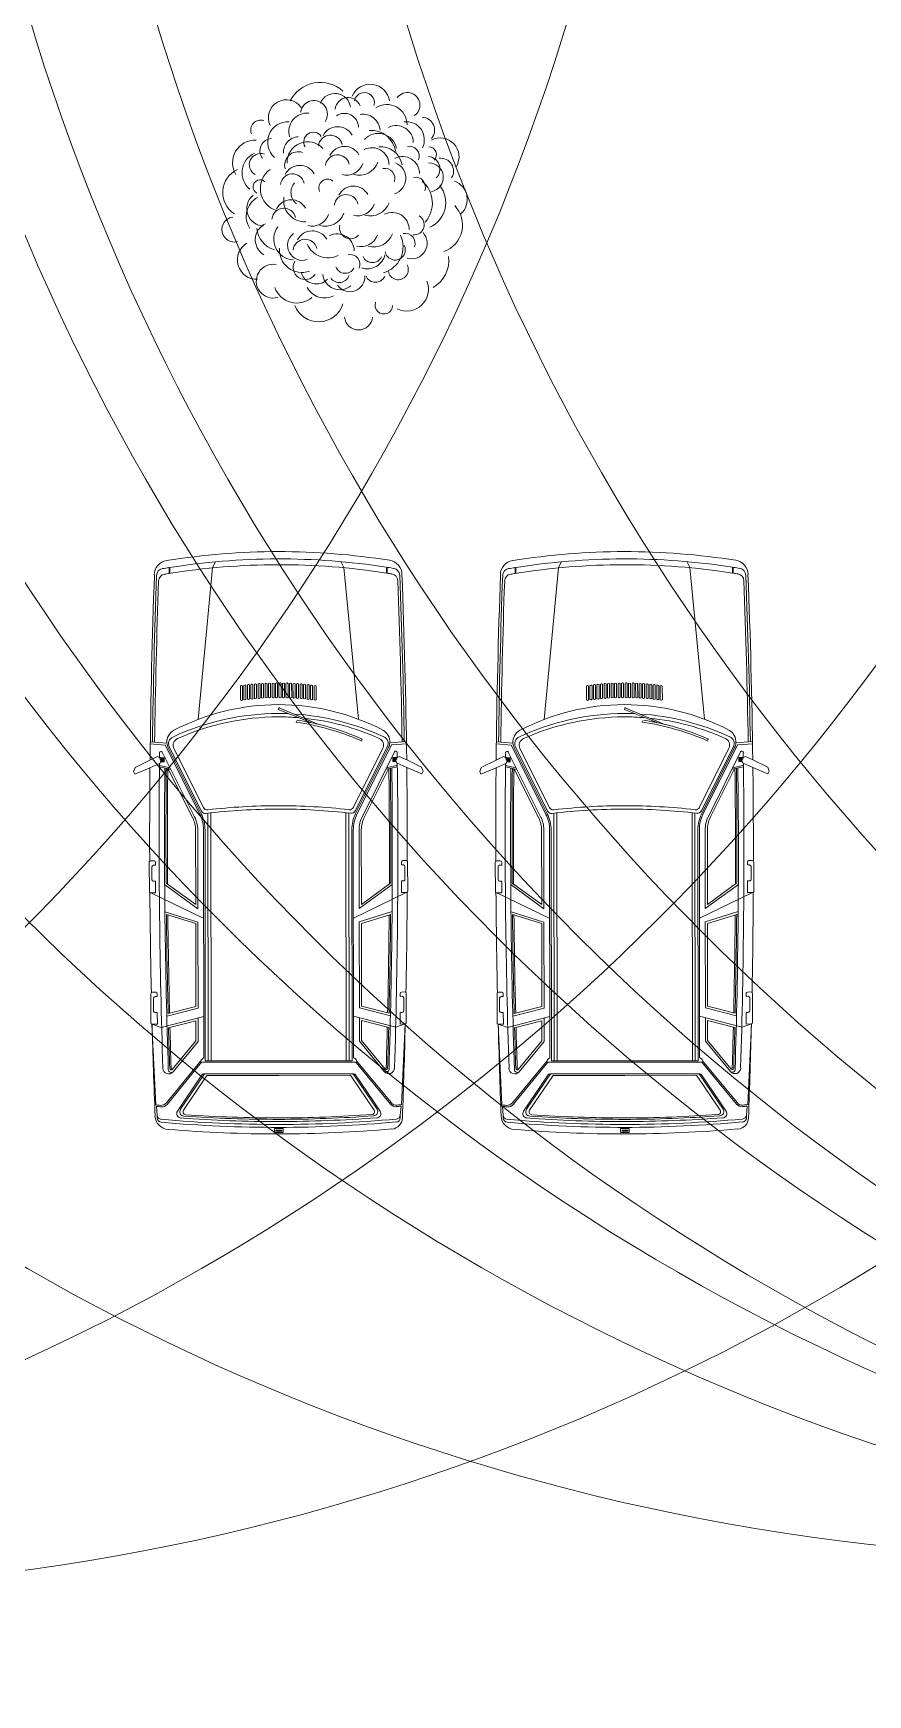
# Model space of a CAD drawing. Header units: millimetres. Extents: x 664 to 1534, y 1164 to 2765.
# Drawn here: x 741.75 to 747.48, y 1325.42 to 1336.83 of the extents above; entities that cross this region are included whole.
import ezdxf

# ---------------------------------------------------------------- set-up
doc = ezdxf.new("R2010")
doc.units = ezdxf.units.MM
doc.layers.get('0').update_dxf_attribs({"lineweight": 20})
doc.layers.add('Barra', color=9, linetype='Continuous', lineweight=9)
doc.layers.add('Jardim', color=92, linetype='Continuous', lineweight=20)

msp = doc.modelspace()

# ---------------------------------------------------------------- hatches: boundary and pattern name
at = {"layer": 'Barra'}
h = msp.add_hatch(dxfattribs=at)
h.set_pattern_fill('AR-CONC', color=256, scale=0.025, style=0)
h.set_pattern_definition([(50, (-603.278, 21.2618), (4.554617, -0.398477), [0.47625, -5.23875]), (355, (-603.278, 21.262), (-0.881071, 4.776416), [0.381, -4.191]), (100.451, (-602.8986, 21.2286), (3.673563, 4.377917), [0.40475, -4.45225]), (46.1842, (-603.278, 22.532), (6.776976, -1.051058), [0.714375, -7.858125]), (96.6356, (-602.7134, 22.444), (5.935106, 6.185639), [0.607125, -6.678375]), (351.184, (-603.278, 22.532), (5.935115, 6.185628), [0.5715, -6.2865]), (21, (-602.643, 22.2143), (3.790372, -2.556638), [0.47625, -5.23875]), (326, (-602.643, 22.2143), (1.545051, 4.604699), [0.381, -4.191]), (71.4514, (-602.3273, 22.0013), (5.335412, 2.048071), [0.40475, -4.45225]), (37.5, (-603.2781, 21.2618), (0.0772151, 2.113876), [0, -4.1402, 0, -4.2545, 0, -4.206875]), (7.5, (-603.2781, 21.2618), (1.6704916, 2.5045144), [0, -2.4257, 0, -4.04495, 0, -1.603375]), (327.5, (-604.6942, 21.2618), (3.3897649, -0.1432186), [0, -1.5875, 0, -4.953, 0, -6.57225]), (317.5, (-605.3292, 21.2618), (3.7032295, 0.6356623), [0, -2.06375, 0, -3.2893, 0, -4.66725])])
h.paths.add_polyline_path([(983.311, 1225.034, -0.414214), (978.311, 1220.034), (745.25, 1220.034), (745.25, 1215.034), (978.311, 1215.034, 0.414223), (988.311, 1225.034), (988.308, 1327.37), (983.311, 1327.37)])
at = {"layer": 'Jardim'}
h = msp.add_hatch(dxfattribs=at)
h.set_pattern_fill('GRASS', color=256, scale=0.04, angle=120, style=0)
h.set_pattern_definition([(210, (175.9079, -101.2197), (-0.26295997, -0.98137997), [0.1905, -1.24634]), (165, (175.9079, -101.2197), (-0.26296015, -0.98138064), [0.1905, -0.8255]), (255, (175.9079, -101.2197), (0.98138064, -0.26296015), [0.1905, -0.8255])])
edge = h.paths.add_edge_path()
edge.add_line((720.481, 1355.464), (727.481, 1355.464))
edge.add_line((727.481, 1355.464), (727.481, 1359.264))
edge.add_line((727.481, 1359.264), (763.261, 1359.264))
edge.add_spline(control_points=[(763.261, 1359.264), (762.538, 1359.886), (760.728, 1361.739), (760.9, 1364.509), (761.012, 1366.294)], knot_values=[0, 0, 0, 0, 2.755825, 7.755327, 7.755327, 7.755327, 7.755327], degree=3, periodic=0)
edge.add_line((761.012, 1366.294), (761.012, 1377.294))
edge.add_line((761.012, 1377.294), (731.481, 1377.294))
edge.add_line((731.481, 1377.294), (731.481, 1381.044))
edge.add_line((731.481, 1381.044), (724.981, 1381.044))
edge.add_line((724.981, 1381.044), (710.981, 1381.044))
edge.add_arc((710.981, 1380.044), 1, 90, 180)
edge.add_line((709.981, 1380.044), (709.981, 1342.464))
edge.add_arc((708.981, 1342.464), 1, 270, 360, ccw=False)
edge.add_line((708.981, 1341.464), (704.981, 1341.464))
edge.add_arc((704.981, 1340.464), 1, 90, 180)
edge.add_line((703.981, 1340.464), (703.981, 1331.71))
edge.add_arc((704.981, 1331.71), 1, 180, 270)
edge.add_line((704.981, 1330.71), (709.981, 1330.71))
edge.add_line((709.981, 1330.71), (716.481, 1342.464))
edge.add_line((716.481, 1342.464), (720.481, 1342.464))
edge.add_line((720.481, 1342.464), (720.481, 1355.464))

# ---------------------------------------------------------------- linework, layer by layer
for p, q in [((742.983, 1333.164), (743.003, 1333.206)), ((743.883, 1333.165), (743.863, 1333.207)), ((745.359, 1333.164), (745.379, 1333.206)), ((746.259, 1333.165), (746.239, 1333.207)), ((742.685, 1333.125), (742.684, 1333.164)), ((742.69, 1333.126), (742.689, 1333.165)), ((742.983, 1333.164), (742.884, 1332.122)), ((743.883, 1333.165), (743.984, 1332.124)), ((744.177, 1333.128), (744.177, 1333.167)), ((744.182, 1333.127), (744.182, 1333.165)), ((745.06, 1333.125), (745.06, 1333.164)), ((745.065, 1333.126), (745.065, 1333.165)), ((745.359, 1333.164), (745.26, 1332.122)), ((746.259, 1333.165), (746.36, 1332.124)), ((746.553, 1333.128), (746.553, 1333.167)), ((746.558, 1333.127), (746.558, 1333.165)), ((743.174, 1332.351), (743.174, 1332.256)), ((743.188, 1332.353), (743.188, 1332.257)), ((743.198, 1332.355), (743.198, 1332.259)), ((743.212, 1332.356), (743.212, 1332.261)), ((743.222, 1332.358), (743.222, 1332.262)), ((743.236, 1332.359), (743.236, 1332.264)), ((743.246, 1332.361), (743.246, 1332.265)), ((743.26, 1332.362), (743.26, 1332.266)), ((743.271, 1332.363), (743.271, 1332.267)), ((743.285, 1332.364), (743.285, 1332.269)), ((743.295, 1332.365), (743.295, 1332.269)), ((743.309, 1332.366), (743.309, 1332.271)), ((743.319, 1332.366), (743.319, 1332.271)), ((743.333, 1332.368), (743.333, 1332.272)), ((743.343, 1332.368), (743.343, 1332.272)), ((743.357, 1332.369), (743.357, 1332.273)), ((743.367, 1332.369), (743.367, 1332.273)), ((743.381, 1332.37), (743.381, 1332.275)), ((743.392, 1332.369), (743.392, 1332.273)), ((743.406, 1332.37), (743.406, 1332.274)), ((743.415, 1332.369), (743.415, 1332.273)), ((743.429, 1332.37), (743.429, 1332.275)), ((743.439, 1332.37), (743.439, 1332.275)), ((743.453, 1332.369), (743.453, 1332.273)), ((743.463, 1332.37), (743.463, 1332.274)), ((743.477, 1332.369), (743.477, 1332.273)), ((743.487, 1332.37), (743.487, 1332.275)), ((743.501, 1332.369), (743.501, 1332.273)), ((743.511, 1332.369), (743.512, 1332.273)), ((743.525, 1332.368), (743.526, 1332.272)), ((743.535, 1332.368), (743.536, 1332.272)), ((743.549, 1332.367), (743.55, 1332.271)), ((743.559, 1332.367), (743.559, 1332.271)), ((743.573, 1332.365), (743.573, 1332.27)), ((743.584, 1332.365), (743.584, 1332.269)), ((743.598, 1332.363), (743.598, 1332.268)), ((743.608, 1332.362), (743.608, 1332.267)), ((743.622, 1332.361), (743.622, 1332.265)), ((743.632, 1332.36), (743.632, 1332.264)), ((743.646, 1332.359), (743.646, 1332.263)), ((743.656, 1332.357), (743.656, 1332.261)), ((743.67, 1332.356), (743.67, 1332.26)), ((743.681, 1332.353), (743.681, 1332.258)), ((743.695, 1332.352), (743.695, 1332.256)), ((745.55, 1332.351), (745.55, 1332.256)), ((745.564, 1332.353), (745.564, 1332.257)), ((745.574, 1332.355), (745.574, 1332.259)), ((745.588, 1332.356), (745.588, 1332.261)), ((745.598, 1332.358), (745.598, 1332.262)), ((745.612, 1332.359), (745.612, 1332.264)), ((745.622, 1332.361), (745.622, 1332.265)), ((745.636, 1332.362), (745.636, 1332.266)), ((745.646, 1332.363), (745.647, 1332.267)), ((745.66, 1332.364), (745.661, 1332.269)), ((745.671, 1332.365), (745.671, 1332.269)), ((745.685, 1332.366), (745.685, 1332.271)), ((745.695, 1332.366), (745.695, 1332.271)), ((745.709, 1332.368), (745.709, 1332.272)), ((745.719, 1332.368), (745.719, 1332.272)), ((745.733, 1332.369), (745.733, 1332.273)), ((745.743, 1332.369), (745.743, 1332.273)), ((745.757, 1332.37), (745.757, 1332.275)), ((745.767, 1332.369), (745.768, 1332.273)), ((745.781, 1332.37), (745.782, 1332.274)), ((745.791, 1332.369), (745.791, 1332.273)), ((745.805, 1332.37), (745.805, 1332.275)), ((745.815, 1332.37), (745.815, 1332.275)), ((745.829, 1332.369), (745.829, 1332.273)), ((745.839, 1332.37), (745.839, 1332.274)), ((745.853, 1332.369), (745.853, 1332.273)), ((745.863, 1332.37), (745.863, 1332.275)), ((745.877, 1332.369), (745.877, 1332.273)), ((745.887, 1332.369), (745.888, 1332.273)), ((745.901, 1332.368), (745.902, 1332.272)), ((745.911, 1332.368), (745.911, 1332.272)), ((745.925, 1332.367), (745.925, 1332.271)), ((745.935, 1332.367), (745.935, 1332.271)), ((745.949, 1332.365), (745.949, 1332.27)), ((745.96, 1332.365), (745.96, 1332.269)), ((745.974, 1332.363), (745.974, 1332.268)), ((745.984, 1332.362), (745.984, 1332.267)), ((745.998, 1332.361), (745.998, 1332.265)), ((746.008, 1332.36), (746.008, 1332.264)), ((746.022, 1332.359), (746.022, 1332.263)), ((746.032, 1332.357), (746.032, 1332.261)), ((746.046, 1332.356), (746.046, 1332.26)), ((746.056, 1332.353), (746.057, 1332.258)), ((746.07, 1332.352), (746.071, 1332.256)), ((743.437, 1332.199), (743.434, 1332.19)), ((743.434, 1332.19), (743.664, 1332.099)), ((743.713, 1332.088), (743.444, 1332.201)), ((745.813, 1332.199), (745.81, 1332.19)), ((745.81, 1332.19), (746.04, 1332.099)), ((746.089, 1332.088), (745.82, 1332.201)), ((743.559, 1332.113), (743.557, 1332.104)), ((745.935, 1332.113), (745.933, 1332.104)), ((742.658, 1331.945), (742.554, 1331.954)), ((742.669, 1331.959), (742.555, 1331.969)), ((742.897, 1331.468), (742.658, 1331.945)), ((742.905, 1331.475), (742.678, 1331.927)), ((742.907, 1331.493), (742.686, 1331.934)), ((742.92, 1331.518), (742.717, 1331.923)), ((743.95, 1331.519), (744.152, 1331.925)), ((743.963, 1331.494), (744.183, 1331.936)), ((743.965, 1331.476), (744.191, 1331.929)), ((743.973, 1331.47), (744.211, 1331.947)), ((744.009, 1331.982), (744.005, 1331.974)), ((744.2, 1331.961), (744.314, 1331.971)), ((744.211, 1331.947), (744.315, 1331.956)), ((745.034, 1331.945), (744.93, 1331.954)), ((745.045, 1331.959), (744.931, 1331.969)), ((745.273, 1331.468), (745.034, 1331.945)), ((745.281, 1331.475), (745.054, 1331.927)), ((745.283, 1331.493), (745.062, 1331.934)), ((745.296, 1331.518), (745.093, 1331.923)), ((746.326, 1331.519), (746.528, 1331.925)), ((746.339, 1331.494), (746.559, 1331.936)), ((746.341, 1331.476), (746.567, 1331.929)), ((746.349, 1331.47), (746.587, 1331.947)), ((746.385, 1331.982), (746.381, 1331.974)), ((746.576, 1331.961), (746.69, 1331.971)), ((746.587, 1331.947), (746.691, 1331.956)), ((742.452, 1331.792), (742.553, 1331.842)), ((742.553, 1331.842), (742.604, 1331.867)), ((742.553, 1331.791), (742.624, 1331.822)), ((742.604, 1331.867), (742.619, 1331.86)), ((742.618, 1331.806), (742.692, 1331.789)), ((742.628, 1331.838), (742.619, 1331.86)), ((742.625, 1331.86), (742.619, 1331.86)), ((742.628, 1331.838), (742.624, 1331.822)), ((742.626, 1331.831), (742.628, 1331.831)), ((742.63, 1331.833), (742.63, 1331.857)), ((742.635, 1331.834), (742.635, 1331.857)), ((742.861, 1331.45), (742.637, 1331.897)), ((742.64, 1331.834), (742.64, 1331.857)), ((742.645, 1331.834), (742.645, 1331.857)), ((742.65, 1331.834), (742.65, 1331.857)), ((744.009, 1331.452), (744.232, 1331.899)), ((744.252, 1331.808), (744.178, 1331.791)), ((744.22, 1331.836), (744.22, 1331.859)), ((744.225, 1331.836), (744.225, 1331.859)), ((744.23, 1331.836), (744.23, 1331.859)), ((744.235, 1331.836), (744.235, 1331.859)), ((744.24, 1331.835), (744.24, 1331.859)), ((744.241, 1331.84), (744.251, 1331.862)), ((744.241, 1331.84), (744.246, 1331.824)), ((744.243, 1331.833), (744.242, 1331.833)), ((744.245, 1331.862), (744.251, 1331.862)), ((744.317, 1331.793), (744.246, 1331.824)), ((744.265, 1331.869), (744.251, 1331.862)), ((744.316, 1331.844), (744.265, 1331.869)), ((744.418, 1331.794), (744.316, 1331.844)), ((744.828, 1331.792), (744.929, 1331.842)), ((744.929, 1331.842), (744.98, 1331.867)), ((744.929, 1331.791), (745, 1331.822)), ((744.98, 1331.867), (744.994, 1331.86)), ((745.004, 1331.838), (744.994, 1331.86)), ((745.001, 1331.86), (744.994, 1331.86)), ((744.994, 1331.806), (745.068, 1331.789)), ((745.004, 1331.838), (745, 1331.822)), ((745.002, 1331.831), (745.004, 1331.831)), ((745.006, 1331.833), (745.006, 1331.857)), ((745.011, 1331.834), (745.011, 1331.857)), ((745.237, 1331.45), (745.013, 1331.897)), ((745.016, 1331.834), (745.016, 1331.857)), ((745.021, 1331.834), (745.021, 1331.857)), ((745.026, 1331.834), (745.026, 1331.857)), ((746.385, 1331.452), (746.608, 1331.899)), ((746.628, 1331.808), (746.554, 1331.791)), ((746.596, 1331.836), (746.596, 1331.859)), ((746.601, 1331.836), (746.601, 1331.859)), ((746.606, 1331.836), (746.606, 1331.859)), ((746.611, 1331.836), (746.611, 1331.859)), ((746.616, 1331.835), (746.616, 1331.859)), ((746.617, 1331.84), (746.627, 1331.862)), ((746.617, 1331.84), (746.622, 1331.824)), ((746.619, 1331.833), (746.618, 1331.833)), ((746.621, 1331.862), (746.627, 1331.862)), ((746.693, 1331.793), (746.622, 1331.824)), ((746.641, 1331.869), (746.627, 1331.862)), ((746.692, 1331.844), (746.641, 1331.869)), ((746.794, 1331.794), (746.692, 1331.844)), ((742.441, 1331.765), (742.452, 1331.792)), ((742.449, 1331.747), (742.441, 1331.765)), ((742.449, 1331.747), (742.553, 1331.791)), ((742.618, 1331.796), (742.697, 1331.778)), ((742.848, 1331.444), (742.678, 1331.782)), ((744.022, 1331.445), (744.191, 1331.784)), ((744.252, 1331.798), (744.172, 1331.78)), ((744.42, 1331.749), (744.317, 1331.793)), ((744.428, 1331.768), (744.418, 1331.794)), ((744.42, 1331.749), (744.428, 1331.768)), ((744.817, 1331.765), (744.828, 1331.792)), ((744.825, 1331.747), (744.817, 1331.765)), ((744.825, 1331.747), (744.929, 1331.791)), ((744.994, 1331.796), (745.073, 1331.778)), ((745.224, 1331.444), (745.054, 1331.782)), ((746.398, 1331.445), (746.567, 1331.784)), ((746.628, 1331.798), (746.548, 1331.78)), ((746.796, 1331.749), (746.693, 1331.793)), ((746.804, 1331.768), (746.794, 1331.794)), ((746.796, 1331.749), (746.804, 1331.768)), ((742.951, 1331.478), (742.953, 1329.778)), ((742.971, 1331.478), (742.973, 1329.778)), ((743.899, 1331.479), (743.901, 1329.779)), ((743.919, 1331.479), (743.921, 1329.779)), ((745.327, 1331.478), (745.329, 1329.778)), ((745.347, 1331.478), (745.349, 1329.778)), ((746.275, 1331.479), (746.277, 1329.779)), ((746.295, 1331.479), (746.297, 1329.779)), ((742.866, 1331.363), (742.867, 1330.851)), ((742.881, 1331.363), (742.882, 1330.821)), ((742.921, 1331.364), (742.923, 1329.798)), ((742.931, 1331.364), (742.933, 1329.778)), ((743.939, 1331.365), (743.941, 1329.779)), ((743.949, 1331.365), (743.951, 1329.799)), ((743.989, 1331.365), (743.99, 1330.823)), ((744.004, 1331.365), (744.005, 1330.852)), ((745.242, 1331.363), (745.243, 1330.851)), ((745.257, 1331.363), (745.258, 1330.821)), ((745.297, 1331.364), (745.299, 1329.798)), ((745.307, 1331.364), (745.309, 1329.778)), ((746.315, 1331.365), (746.317, 1329.779)), ((746.325, 1331.365), (746.327, 1329.799)), ((746.365, 1331.365), (746.366, 1330.823)), ((746.38, 1331.365), (746.381, 1330.852)), ((742.549, 1330.941), (742.548, 1331.141)), ((742.558, 1331.151), (742.582, 1331.151)), ((742.577, 1331.121), (742.592, 1331.121)), ((742.592, 1331.121), (742.592, 1331.141)), ((744.279, 1331.123), (744.279, 1331.143)), ((744.294, 1331.123), (744.279, 1331.123)), ((744.312, 1331.153), (744.289, 1331.153)), ((744.323, 1330.943), (744.322, 1331.143)), ((744.925, 1330.941), (744.924, 1331.141)), ((744.934, 1331.151), (744.958, 1331.151)), ((744.953, 1331.121), (744.968, 1331.121)), ((744.968, 1331.121), (744.968, 1331.141)), ((746.655, 1331.123), (746.655, 1331.143)), ((746.67, 1331.123), (746.655, 1331.123)), ((746.688, 1331.153), (746.665, 1331.153)), ((746.699, 1330.943), (746.698, 1331.143)), ((742.567, 1331.021), (742.567, 1331.111)), ((742.577, 1331.011), (742.592, 1331.011)), ((742.592, 1330.931), (742.592, 1331.011)), ((744.279, 1330.933), (744.279, 1331.013)), ((744.294, 1331.013), (744.279, 1331.013)), ((744.304, 1331.023), (744.304, 1331.113)), ((744.943, 1331.021), (744.943, 1331.111)), ((744.953, 1331.011), (744.968, 1331.011)), ((744.968, 1330.931), (744.968, 1331.011)), ((746.655, 1330.933), (746.655, 1331.013)), ((746.67, 1331.013), (746.655, 1331.013)), ((746.68, 1331.023), (746.68, 1331.113)), ((742.559, 1330.931), (742.592, 1330.931)), ((742.559, 1330.931), (742.922, 1330.756)), ((742.882, 1330.821), (742.654, 1330.988)), ((742.867, 1330.851), (742.664, 1330.999)), ((744.313, 1330.933), (743.95, 1330.757)), ((743.99, 1330.823), (744.217, 1330.989)), ((744.005, 1330.852), (744.207, 1331.001)), ((744.313, 1330.933), (744.279, 1330.933)), ((744.935, 1330.931), (744.968, 1330.931)), ((744.935, 1330.931), (745.298, 1330.756)), ((745.258, 1330.821), (745.03, 1330.988)), ((745.243, 1330.851), (745.04, 1330.999)), ((746.689, 1330.933), (746.326, 1330.757)), ((746.366, 1330.823), (746.593, 1330.989)), ((746.381, 1330.852), (746.583, 1331.001)), ((746.689, 1330.933), (746.655, 1330.933)), ((742.882, 1330.731), (742.656, 1330.801)), ((742.867, 1330.72), (742.666, 1330.782)), ((743.99, 1330.732), (744.216, 1330.803)), ((744.005, 1330.721), (744.206, 1330.784)), ((745.258, 1330.731), (745.032, 1330.801)), ((745.243, 1330.72), (745.041, 1330.782)), ((746.366, 1330.732), (746.592, 1330.803)), ((746.381, 1330.721), (746.582, 1330.784)), ((742.867, 1330.72), (742.868, 1330.152)), ((742.882, 1330.731), (742.883, 1330.14)), ((743.99, 1330.732), (743.991, 1330.142)), ((744.005, 1330.721), (744.006, 1330.153)), ((745.243, 1330.72), (745.244, 1330.152)), ((745.258, 1330.731), (745.259, 1330.14)), ((746.366, 1330.732), (746.367, 1330.142)), ((746.381, 1330.721), (746.382, 1330.153)), ((742.56, 1330.039), (742.56, 1330.239)), ((742.57, 1330.249), (742.593, 1330.249)), ((742.578, 1330.119), (742.578, 1330.209)), ((742.588, 1330.219), (742.603, 1330.219)), ((742.603, 1330.219), (742.603, 1330.239)), ((744.27, 1330.22), (744.27, 1330.24)), ((744.285, 1330.221), (744.27, 1330.22)), ((744.303, 1330.251), (744.28, 1330.25)), ((744.295, 1330.121), (744.295, 1330.211)), ((744.313, 1330.041), (744.313, 1330.241)), ((744.936, 1330.039), (744.936, 1330.239)), ((744.946, 1330.249), (744.969, 1330.249)), ((744.954, 1330.119), (744.954, 1330.209)), ((744.964, 1330.219), (744.979, 1330.219)), ((744.979, 1330.219), (744.979, 1330.239)), ((746.646, 1330.22), (746.646, 1330.24)), ((746.661, 1330.221), (746.646, 1330.22)), ((746.679, 1330.251), (746.656, 1330.25)), ((746.671, 1330.121), (746.671, 1330.211)), ((746.689, 1330.041), (746.689, 1330.241)), ((742.588, 1330.109), (742.603, 1330.109)), ((742.604, 1330.029), (742.603, 1330.109)), ((742.668, 1330.085), (742.883, 1330.14)), ((742.678, 1330.103), (742.868, 1330.152)), ((744.205, 1330.087), (743.991, 1330.142)), ((744.195, 1330.105), (744.006, 1330.153)), ((744.285, 1330.111), (744.27, 1330.11)), ((744.27, 1330.03), (744.27, 1330.11)), ((744.964, 1330.109), (744.979, 1330.109)), ((744.98, 1330.029), (744.979, 1330.109)), ((745.044, 1330.085), (745.259, 1330.14)), ((745.054, 1330.103), (745.244, 1330.152)), ((746.581, 1330.087), (746.367, 1330.142)), ((746.571, 1330.105), (746.382, 1330.153)), ((746.661, 1330.111), (746.646, 1330.11)), ((746.646, 1330.03), (746.646, 1330.11)), ((742.631, 1330.008), (742.567, 1330.029)), ((742.594, 1329.475), (742.567, 1330.029)), ((742.57, 1330.029), (742.604, 1330.029)), ((742.631, 1330.008), (742.923, 1330.083)), ((742.68, 1330.005), (742.868, 1330.053)), ((742.868, 1330.053), (742.868, 1329.916)), ((742.883, 1330.072), (742.883, 1329.911)), ((744.242, 1330.01), (743.951, 1330.084)), ((743.991, 1330.074), (743.991, 1329.912)), ((744.193, 1330.007), (744.006, 1330.054)), ((744.006, 1330.054), (744.006, 1329.917)), ((744.242, 1330.01), (744.306, 1330.031)), ((744.303, 1330.031), (744.27, 1330.03)), ((744.281, 1329.476), (744.306, 1330.031)), ((745.007, 1330.008), (744.943, 1330.029)), ((744.97, 1329.475), (744.943, 1330.029)), ((744.946, 1330.029), (744.98, 1330.029)), ((745.007, 1330.008), (745.299, 1330.083)), ((745.056, 1330.005), (745.244, 1330.053)), ((745.244, 1330.053), (745.244, 1329.916)), ((745.259, 1330.072), (745.259, 1329.911)), ((746.618, 1330.01), (746.327, 1330.084)), ((746.367, 1330.074), (746.367, 1329.912)), ((746.569, 1330.007), (746.382, 1330.054)), ((746.382, 1330.054), (746.382, 1329.917)), ((746.618, 1330.01), (746.682, 1330.031)), ((746.679, 1330.031), (746.646, 1330.03)), ((746.657, 1329.476), (746.682, 1330.031)), ((742.868, 1329.916), (742.706, 1329.719)), ((742.883, 1329.911), (742.712, 1329.703)), ((743.991, 1329.912), (744.162, 1329.704)), ((744.006, 1329.917), (744.168, 1329.721)), ((745.244, 1329.916), (745.082, 1329.719)), ((745.259, 1329.911), (745.088, 1329.703)), ((746.367, 1329.912), (746.538, 1329.704)), ((746.382, 1329.917), (746.544, 1329.721)), ((742.903, 1329.778), (742.667, 1329.49)), ((742.908, 1329.768), (742.671, 1329.479)), ((742.908, 1329.768), (743.437, 1329.768)), ((742.933, 1329.778), (743.437, 1329.778)), ((743.941, 1329.779), (743.437, 1329.778)), ((743.966, 1329.769), (743.437, 1329.768)), ((743.966, 1329.769), (744.204, 1329.481)), ((743.971, 1329.779), (744.208, 1329.492)), ((745.279, 1329.778), (745.043, 1329.49)), ((745.284, 1329.768), (745.047, 1329.479)), ((745.284, 1329.768), (745.813, 1329.768)), ((745.309, 1329.778), (745.813, 1329.778)), ((746.317, 1329.779), (745.813, 1329.778)), ((746.342, 1329.769), (745.813, 1329.768)), ((746.342, 1329.769), (746.58, 1329.481)), ((746.347, 1329.779), (746.584, 1329.492)), ((742.91, 1329.681), (742.742, 1329.432)), ((742.922, 1329.681), (742.763, 1329.445)), ((742.94, 1329.671), (742.783, 1329.439)), ((742.923, 1329.688), (743.437, 1329.688)), ((742.952, 1329.678), (743.437, 1329.678)), ((743.952, 1329.689), (743.437, 1329.688)), ((743.922, 1329.679), (743.437, 1329.678)), ((743.935, 1329.672), (744.092, 1329.44)), ((743.952, 1329.682), (744.112, 1329.447)), ((743.964, 1329.682), (744.133, 1329.433)), ((745.286, 1329.681), (745.118, 1329.432)), ((745.298, 1329.681), (745.139, 1329.445)), ((745.316, 1329.671), (745.159, 1329.439)), ((745.299, 1329.688), (745.813, 1329.688)), ((745.328, 1329.678), (745.813, 1329.678)), ((746.328, 1329.689), (745.813, 1329.688)), ((746.298, 1329.679), (745.813, 1329.678)), ((746.311, 1329.672), (746.468, 1329.44)), ((746.328, 1329.682), (746.488, 1329.447)), ((746.34, 1329.682), (746.509, 1329.433)), ((742.603, 1329.405), (742.597, 1329.464)), ((742.603, 1329.405), (742.603, 1329.384)), ((744.272, 1329.406), (744.278, 1329.466)), ((744.272, 1329.406), (744.272, 1329.386)), ((744.979, 1329.405), (744.973, 1329.464)), ((744.979, 1329.405), (744.979, 1329.384)), ((746.648, 1329.406), (746.654, 1329.466)), ((746.648, 1329.406), (746.648, 1329.386)), ((743.468, 1329.313), (743.408, 1329.313)), ((743.408, 1329.313), (743.408, 1329.291)), ((743.458, 1329.303), (743.418, 1329.303)), ((743.418, 1329.303), (743.418, 1329.296)), ((743.418, 1329.296), (743.458, 1329.296)), ((743.458, 1329.303), (743.458, 1329.296)), ((743.468, 1329.313), (743.468, 1329.291)), ((745.844, 1329.313), (745.784, 1329.313)), ((745.784, 1329.313), (745.784, 1329.291)), ((745.834, 1329.303), (745.794, 1329.303)), ((745.794, 1329.303), (745.794, 1329.296)), ((745.794, 1329.296), (745.834, 1329.296)), ((745.834, 1329.303), (745.834, 1329.296)), ((745.844, 1329.313), (745.844, 1329.291)), ((743.413, 1329.286), (743.463, 1329.286)), ((745.789, 1329.286), (745.839, 1329.286))]:
    msp.add_line(p, q)
for centre, radius, start, end in [((742.683, 1333.115), 0.1, 99.1427, 180.066), ((742.683, 1333.115), 0.1, 99.1427, 180.066), ((743.439, 1328.421), 4.854, 80.9893, 99.1427), ((743.439, 1328.421), 4.804, 81.1815, 99.1427), ((743.439, 1328.421), 4.764, 81.0857, 99.1427), ((744.183, 1333.117), 0.1, 0.066, 80.9893), ((745.059, 1333.115), 0.1, 99.1427, 180.066), ((745.059, 1333.115), 0.1, 99.1427, 180.066), ((745.815, 1328.421), 4.854, 80.9893, 99.1427), ((745.815, 1328.421), 4.804, 81.1815, 99.1427), ((745.815, 1328.421), 4.764, 81.0857, 99.1427), ((746.559, 1333.117), 0.1, 0.066, 80.9893), ((791.699, 1331.317), 49.148, 177.9036, 179.3881), ((791.699, 1331.317), 49.133, 177.9074, 179.2407), ((791.699, 1331.317), 49.118, 177.9515, 179.2421), ((742.648, 1333.109), 0.05, 99.5722, 177.9074), ((742.662, 1333.071), 0.05, 99.4863, 177.9515), ((743.439, 1328.421), 4.804, 99.0592, 99.5722), ((743.439, 1328.421), 4.764, 99.1072, 99.4863), ((742.682, 1333.164), 0.002, 0.066, 99.0592), ((742.691, 1333.165), 0.002, 98.9505, 180.066), ((744.175, 1333.167), 0.002, 0.066, 81.1815), ((744.184, 1333.165), 0.002, 81.0728, 180.066), ((743.439, 1328.421), 4.764, 80.6458, 81.0248), ((743.439, 1328.421), 4.804, 80.5598, 81.0728), ((744.205, 1333.073), 0.05, 2.1805, 80.6458), ((744.218, 1333.111), 0.05, 2.2246, 80.5598), ((695.172, 1331.206), 49.118, 0.89, 2.1805), ((695.172, 1331.206), 49.133, 0.8913, 2.2246), ((695.172, 1331.206), 49.148, 0.7439, 2.2284), ((794.075, 1331.317), 49.148, 177.9036, 179.3881), ((794.075, 1331.317), 49.133, 177.9074, 179.2407), ((794.075, 1331.317), 49.118, 177.9515, 179.2421), ((745.024, 1333.109), 0.05, 99.5722, 177.9074), ((745.038, 1333.071), 0.05, 99.4863, 177.9515), ((745.815, 1328.421), 4.804, 99.0592, 99.5722), ((745.815, 1328.421), 4.764, 99.1072, 99.4863), ((745.058, 1333.164), 0.002, 0.066, 99.0592), ((745.067, 1333.165), 0.002, 98.9505, 180.066), ((746.551, 1333.167), 0.002, 0.066, 81.1815), ((746.56, 1333.165), 0.002, 81.0728, 180.066), ((745.815, 1328.421), 4.764, 80.6458, 81.0248), ((745.815, 1328.421), 4.804, 80.5598, 81.0728), ((746.581, 1333.073), 0.05, 2.1805, 80.6458), ((746.594, 1333.111), 0.05, 2.2246, 80.5598), ((697.548, 1331.206), 49.118, 0.89, 2.1805), ((697.548, 1331.206), 49.133, 0.8913, 2.2246), ((697.548, 1331.206), 49.148, 0.7439, 2.2284), ((743.35, 1332.36), 0.0108, 54.7875, 136.1995), ((743.375, 1332.361), 0.0108, 54.7875, 136.1995), ((743.399, 1332.361), 0.0108, 54.7875, 136.1995), ((743.423, 1332.362), 0.0108, 54.7875, 136.1995), ((743.445, 1332.362), 0.0108, 43.9325, 125.3445), ((743.469, 1332.361), 0.0108, 43.9325, 125.3445), ((743.493, 1332.362), 0.0108, 43.9325, 125.3445), ((743.518, 1332.36), 0.0108, 43.9325, 125.3445), ((745.726, 1332.36), 0.0108, 54.7875, 136.1995), ((745.751, 1332.361), 0.0108, 54.7875, 136.1995), ((745.775, 1332.361), 0.0108, 54.7875, 136.1995), ((745.799, 1332.362), 0.0108, 54.7875, 136.1995), ((745.821, 1332.362), 0.0108, 43.9325, 125.3445), ((745.845, 1332.361), 0.0108, 43.9325, 125.3445), ((745.869, 1332.362), 0.0108, 43.9325, 125.3445), ((745.894, 1332.36), 0.0108, 43.9325, 125.3445), ((743.181, 1332.344), 0.0108, 54.7875, 136.1995), ((743.18, 1332.264), 0.0107, 234.5014, 316.9316), ((743.206, 1332.348), 0.0108, 54.7875, 136.1995), ((743.204, 1332.268), 0.0107, 234.5014, 316.9316), ((743.23, 1332.351), 0.0108, 54.7875, 136.1995), ((743.228, 1332.271), 0.0107, 234.5014, 316.9316), ((743.254, 1332.353), 0.0108, 54.7875, 136.1995), ((743.253, 1332.273), 0.0107, 234.5014, 316.9316), ((743.278, 1332.356), 0.0108, 54.7875, 136.1995), ((743.277, 1332.276), 0.0107, 234.5014, 316.9316), ((743.303, 1332.358), 0.0108, 54.7875, 136.1995), ((743.301, 1332.278), 0.0107, 234.5014, 316.9316), ((743.326, 1332.359), 0.0108, 54.7875, 136.1995), ((743.325, 1332.279), 0.0107, 234.5014, 316.9316), ((743.349, 1332.281), 0.0107, 234.5014, 316.9316), ((743.373, 1332.282), 0.0107, 234.5014, 316.9316), ((743.398, 1332.282), 0.0107, 234.5014, 316.9316), ((743.421, 1332.282), 0.0107, 234.5014, 316.9316), ((743.447, 1332.282), 0.0107, 223.2004, 305.6306), ((743.47, 1332.282), 0.0107, 223.2004, 305.6306), ((743.495, 1332.282), 0.0107, 223.2004, 305.6306), ((743.519, 1332.281), 0.0107, 223.2004, 305.6306), ((743.542, 1332.359), 0.0108, 43.9325, 125.3445), ((743.543, 1332.28), 0.0107, 223.2004, 305.6306), ((743.566, 1332.358), 0.0108, 43.9325, 125.3445), ((743.567, 1332.278), 0.0107, 223.2004, 305.6306), ((743.59, 1332.356), 0.0108, 43.9325, 125.3445), ((743.591, 1332.276), 0.0107, 223.2004, 305.6306), ((743.614, 1332.354), 0.0108, 43.9325, 125.3445), ((743.616, 1332.274), 0.0107, 223.2004, 305.6306), ((743.638, 1332.351), 0.0108, 43.9325, 125.3445), ((743.64, 1332.271), 0.0107, 223.2004, 305.6306), ((743.663, 1332.348), 0.0108, 43.9325, 125.3445), ((743.664, 1332.268), 0.0107, 223.2004, 305.6306), ((743.687, 1332.345), 0.0108, 43.9325, 125.3445), ((743.688, 1332.265), 0.0107, 223.2004, 305.6306), ((745.557, 1332.344), 0.0108, 54.7875, 136.1995), ((745.556, 1332.264), 0.0107, 234.5014, 316.9316), ((745.582, 1332.348), 0.0108, 54.7875, 136.1995), ((745.58, 1332.268), 0.0107, 234.5014, 316.9316), ((745.606, 1332.351), 0.0108, 54.7875, 136.1995), ((745.604, 1332.271), 0.0107, 234.5014, 316.9316), ((745.63, 1332.353), 0.0108, 54.7875, 136.1995), ((745.629, 1332.273), 0.0107, 234.5014, 316.9316), ((745.654, 1332.356), 0.0108, 54.7875, 136.1995), ((745.653, 1332.276), 0.0107, 234.5014, 316.9316), ((745.678, 1332.358), 0.0108, 54.7875, 136.1995), ((745.677, 1332.278), 0.0107, 234.5014, 316.9316), ((745.702, 1332.359), 0.0108, 54.7875, 136.1995), ((745.701, 1332.279), 0.0107, 234.5014, 316.9316), ((745.725, 1332.281), 0.0107, 234.5014, 316.9316), ((745.749, 1332.282), 0.0107, 234.5014, 316.9316), ((745.774, 1332.282), 0.0107, 234.5014, 316.9316), ((745.797, 1332.282), 0.0107, 234.5014, 316.9316), ((745.823, 1332.282), 0.0107, 223.2004, 305.6306), ((745.846, 1332.282), 0.0107, 223.2004, 305.6306), ((745.871, 1332.282), 0.0107, 223.2004, 305.6306), ((745.895, 1332.281), 0.0107, 223.2004, 305.6306), ((745.918, 1332.359), 0.0108, 43.9325, 125.3445), ((745.919, 1332.28), 0.0107, 223.2004, 305.6306), ((745.942, 1332.358), 0.0108, 43.9325, 125.3445), ((745.943, 1332.278), 0.0107, 223.2004, 305.6306), ((745.966, 1332.356), 0.0108, 43.9325, 125.3445), ((745.967, 1332.276), 0.0107, 223.2004, 305.6306), ((745.99, 1332.354), 0.0108, 43.9325, 125.3445), ((745.992, 1332.274), 0.0107, 223.2004, 305.6306), ((746.014, 1332.351), 0.0108, 43.9325, 125.3445), ((746.016, 1332.271), 0.0107, 223.2004, 305.6306), ((746.038, 1332.348), 0.0108, 43.9325, 125.3445), ((746.04, 1332.268), 0.0107, 223.2004, 305.6306), ((746.063, 1332.345), 0.0108, 43.9325, 125.3445), ((746.064, 1332.265), 0.0107, 223.2004, 305.6306), ((743.436, 1330.451), 1.712, 90.066, 115.1043), ((743.436, 1330.667), 1.557, 90.066, 117.4964), ((743.436, 1330.667), 1.557, 62.6356, 90.066), ((743.436, 1330.451), 1.712, 87.6818, 90.066), ((743.442, 1332.197), 0.005, 67.1443, 157.1443), ((743.436, 1330.451), 1.712, 65.0277, 86.4735), ((745.812, 1330.451), 1.712, 90.066, 115.1043), ((745.812, 1330.667), 1.557, 90.066, 117.4964), ((745.812, 1330.667), 1.557, 62.6356, 90.066), ((745.812, 1330.451), 1.712, 87.6818, 90.066), ((745.818, 1332.197), 0.005, 67.1443, 157.1443), ((745.812, 1330.451), 1.712, 65.0277, 86.4735), ((742.759, 1331.968), 0.09, 117.4964, 185.4724), ((743.436, 1330.451), 1.689, 90.066, 114.279), ((743.436, 1330.451), 1.689, 85.3121, 90.066), ((743.291, 1330.352), 1.773, 66.229, 81.3464), ((743.289, 1330.346), 1.793, 66.4149, 81.1604), ((743.436, 1330.451), 1.689, 65.853, 84.1101), ((743.634, 1332.103), 0.005, 81.1604, 171.3207), ((744.11, 1331.969), 0.09, 354.6596, 62.6356), ((745.135, 1331.968), 0.09, 117.4964, 185.4724), ((745.812, 1330.451), 1.689, 90.066, 114.279), ((745.812, 1330.451), 1.689, 85.3121, 90.066), ((745.667, 1330.352), 1.773, 66.229, 81.3464), ((745.665, 1330.346), 1.793, 66.4149, 81.1604), ((745.812, 1330.451), 1.689, 65.853, 84.1101), ((746.01, 1332.103), 0.005, 81.1604, 171.3207), ((746.486, 1331.969), 0.09, 354.6596, 62.6356), ((742.759, 1331.968), 0.09, 185.4724, 206.6006), ((742.731, 1331.956), 0.05, 115.1043, 206.6006), ((742.762, 1331.945), 0.05, 114.279, 206.6006), ((744.004, 1331.985), 0.005, 336.2547, 66.4149), ((744.107, 1331.947), 0.05, 333.5314, 65.853), ((744.138, 1331.958), 0.05, 333.5314, 65.0277), ((744.11, 1331.969), 0.09, 333.5314, 354.6596), ((745.135, 1331.968), 0.09, 185.4724, 206.6006), ((745.107, 1331.956), 0.05, 115.1043, 206.6006), ((745.138, 1331.945), 0.05, 114.279, 206.6006), ((746.38, 1331.985), 0.005, 336.2547, 66.4149), ((746.483, 1331.947), 0.05, 333.5314, 65.853), ((746.514, 1331.958), 0.05, 333.5314, 65.0277), ((746.486, 1331.969), 0.09, 333.5314, 354.6596), ((791.699, 1331.327), 49.083, 179.4255, 181.8683), ((791.699, 1331.327), 49.083, 179.3393, 179.3779), ((742.629, 1331.893), 0.01, 26.6006, 179.3393), ((742.625, 1331.855), 0.005, 0.066, 90.9802), ((742.628, 1331.833), 0.002, 270.066, 0.066), ((742.632, 1331.857), 0.0025, 0.066, 180.066), ((742.632, 1331.834), 0.0025, 180.066, 0.066), ((742.637, 1331.857), 0.0025, 0.066, 180.066), ((742.637, 1331.834), 0.0025, 180.066, 0.066), ((742.642, 1331.857), 0.0025, 0.066, 180.066), ((742.642, 1331.834), 0.0025, 180.066, 0.066), ((742.647, 1331.857), 0.0025, 0.066, 180.066), ((742.647, 1331.834), 0.0025, 180.066, 0.066), ((744.222, 1331.859), 0.0025, 0.066, 180.066), ((744.222, 1331.836), 0.0025, 180.066, 0.066), ((744.227, 1331.859), 0.0025, 0.066, 180.066), ((744.227, 1331.836), 0.0025, 180.066, 0.066), ((744.232, 1331.859), 0.0025, 0.066, 180.066), ((744.232, 1331.836), 0.0025, 180.066, 0.066), ((744.241, 1331.895), 0.01, 0.7927, 153.5314), ((695.172, 1331.216), 49.083, 358.2638, 0.7066), ((744.237, 1331.859), 0.0025, 0.066, 180.066), ((744.237, 1331.836), 0.0025, 180.066, 0.066), ((744.245, 1331.857), 0.005, 89.1518, 180.066), ((744.242, 1331.835), 0.002, 180.066, 270.066), ((695.172, 1331.216), 49.083, 0.7541, 0.7927), ((794.075, 1331.327), 49.083, 179.4255, 181.8683), ((794.075, 1331.327), 49.083, 179.3393, 179.3779), ((745.005, 1331.893), 0.01, 26.6006, 179.3393), ((745.001, 1331.855), 0.005, 0.066, 90.9802), ((745.004, 1331.833), 0.002, 270.066, 0.066), ((745.008, 1331.857), 0.0025, 0.066, 180.066), ((745.008, 1331.834), 0.0025, 180.066, 0.066), ((745.013, 1331.857), 0.0025, 0.066, 180.066), ((745.013, 1331.834), 0.0025, 180.066, 0.066), ((745.018, 1331.857), 0.0025, 0.066, 180.066), ((745.018, 1331.834), 0.0025, 180.066, 0.066), ((745.023, 1331.857), 0.0025, 0.066, 180.066), ((745.023, 1331.834), 0.0025, 180.066, 0.066), ((746.598, 1331.859), 0.0025, 0.066, 180.066), ((746.598, 1331.836), 0.0025, 180.066, 0.066), ((746.603, 1331.859), 0.0025, 0.066, 180.066), ((746.603, 1331.836), 0.0025, 180.066, 0.066), ((746.608, 1331.859), 0.0025, 0.066, 180.066), ((746.608, 1331.836), 0.0025, 180.066, 0.066), ((746.617, 1331.895), 0.01, 0.7927, 153.5314), ((697.548, 1331.216), 49.083, 358.2638, 0.7066), ((746.613, 1331.859), 0.0025, 0.066, 180.066), ((746.613, 1331.836), 0.0025, 180.066, 0.066), ((746.621, 1331.857), 0.005, 89.1518, 180.066), ((746.618, 1331.835), 0.002, 180.066, 270.066), ((697.548, 1331.216), 49.083, 0.7541, 0.7927), ((791.699, 1331.317), 49.148, 179.447, 180.1985), ((791.711, 1331.317), 49.058, 179.4505, 181.8686), ((791.711, 1331.317), 49.048, 179.453, 180.3717), ((791.711, 1331.317), 49.038, 179.4556, 180.3803), ((695.159, 1331.206), 49.038, 359.7517, 0.6764), ((695.159, 1331.206), 49.058, 358.2635, 0.6816), ((695.159, 1331.206), 49.048, 359.7603, 0.679), ((695.172, 1331.206), 49.148, 359.9335, 0.685), ((794.075, 1331.317), 49.148, 179.447, 180.1985), ((794.087, 1331.317), 49.058, 179.4505, 181.8686), ((794.087, 1331.317), 49.048, 179.453, 180.3717), ((794.087, 1331.317), 49.038, 179.4556, 180.3803), ((697.535, 1331.206), 49.038, 359.7517, 0.6764), ((697.535, 1331.206), 49.058, 358.2635, 0.6816), ((697.535, 1331.206), 49.048, 359.7603, 0.679), ((697.548, 1331.206), 49.148, 359.9335, 0.685), ((742.681, 1331.363), 0.24, 0.066, 26.6006), ((742.681, 1331.363), 0.25, 0.066, 26.6006), ((742.934, 1331.506), 0.03, 206.6006, 276.7782), ((742.947, 1331.531), 0.03, 206.6006, 276.5633), ((743.44, 1327.249), 4.258, 90.066, 96.7782), ((743.44, 1327.249), 4.281, 90.066, 96.5633), ((743.44, 1327.249), 4.281, 83.5687, 90.066), ((743.44, 1327.249), 4.258, 83.3538, 90.066), ((743.923, 1331.532), 0.03, 263.5687, 333.5314), ((743.936, 1331.508), 0.03, 263.3538, 333.5314), ((744.189, 1331.365), 0.25, 153.5314, 180.066), ((744.189, 1331.365), 0.24, 153.5314, 180.066), ((745.057, 1331.363), 0.24, 0.066, 26.6006), ((745.057, 1331.363), 0.25, 0.066, 26.6006), ((745.31, 1331.506), 0.03, 206.6006, 276.7782), ((745.323, 1331.531), 0.03, 206.6006, 276.5633), ((745.816, 1327.249), 4.258, 90.066, 96.7782), ((745.816, 1327.249), 4.281, 90.066, 96.5633), ((745.816, 1327.249), 4.281, 83.5687, 90.066), ((745.816, 1327.249), 4.258, 83.3538, 90.066), ((746.299, 1331.532), 0.03, 263.5687, 333.5314), ((746.312, 1331.508), 0.03, 263.3538, 333.5314), ((746.565, 1331.365), 0.25, 153.5314, 180.066), ((746.565, 1331.365), 0.24, 153.5314, 180.066), ((742.681, 1331.363), 0.185, 0.066, 26.6006), ((742.681, 1331.363), 0.2, 0.066, 26.6006), ((744.189, 1331.365), 0.2, 153.5314, 180.066), ((744.189, 1331.365), 0.185, 153.5314, 180.066), ((745.057, 1331.363), 0.185, 0.066, 26.6006), ((745.057, 1331.363), 0.2, 0.066, 26.6006), ((746.565, 1331.365), 0.2, 153.5314, 180.066), ((746.565, 1331.365), 0.185, 153.5314, 180.066), ((742.558, 1331.141), 0.01, 142.1104, 180.066), ((742.558, 1331.141), 0.01, 90.066, 142.1104), ((742.577, 1331.111), 0.01, 90.066, 180.066), ((742.582, 1331.141), 0.01, 0.066, 90.066), ((744.289, 1331.143), 0.01, 90.066, 180.066), ((744.294, 1331.113), 0.01, 0.066, 90.066), ((744.312, 1331.143), 0.01, 38.0216, 90.066), ((744.312, 1331.143), 0.01, 0.066, 38.0216), ((744.934, 1331.141), 0.01, 142.1104, 180.066), ((744.934, 1331.141), 0.01, 90.066, 142.1104), ((744.953, 1331.111), 0.01, 90.066, 180.066), ((744.958, 1331.141), 0.01, 0.066, 90.066), ((746.665, 1331.143), 0.01, 90.066, 180.066), ((746.67, 1331.113), 0.01, 0.066, 90.066), ((746.688, 1331.143), 0.01, 38.0216, 90.066), ((746.688, 1331.143), 0.01, 0.066, 38.0216), ((742.577, 1331.021), 0.01, 180.066, 270.066), ((744.294, 1331.023), 0.01, 270.066, 0.066), ((744.953, 1331.021), 0.01, 180.066, 270.066), ((746.67, 1331.023), 0.01, 270.066, 0.066), ((742.559, 1330.941), 0.01, 180.066, 226.2112), ((791.699, 1331.317), 49.148, 180.4472, 181.2505), ((742.559, 1330.941), 0.01, 226.2112, 270.066), ((695.172, 1331.206), 49.148, 358.8816, 359.6848), ((744.313, 1330.943), 0.01, 270.066, 313.9208), ((744.313, 1330.943), 0.01, 313.9208, 0.066), ((744.935, 1330.941), 0.01, 180.066, 226.2112), ((794.075, 1331.317), 49.148, 180.4472, 181.2505), ((744.935, 1330.941), 0.01, 226.2112, 270.066), ((697.548, 1331.206), 49.148, 358.8816, 359.6848), ((746.689, 1330.943), 0.01, 270.066, 313.9208), ((746.689, 1330.943), 0.01, 313.9208, 0.066), ((791.711, 1331.317), 49.048, 180.6247, 181.418), ((791.711, 1331.317), 49.038, 180.6284, 181.4153), ((695.159, 1331.206), 49.038, 358.7168, 359.5036), ((695.159, 1331.206), 49.048, 358.7141, 359.5073), ((794.087, 1331.317), 49.048, 180.6247, 181.418), ((794.087, 1331.317), 49.038, 180.6284, 181.4153), ((697.535, 1331.206), 49.038, 358.7168, 359.5036), ((697.535, 1331.206), 49.048, 358.7141, 359.5073), ((742.57, 1330.239), 0.01, 143.8482, 180.066), ((742.57, 1330.239), 0.01, 90.066, 143.8482), ((742.588, 1330.209), 0.01, 90.066, 180.066), ((742.593, 1330.239), 0.01, 0.066, 90.066), ((744.28, 1330.24), 0.01, 90.066, 180.066), ((744.285, 1330.211), 0.01, 0.066, 90.066), ((744.303, 1330.241), 0.01, 36.2838, 90.066), ((744.303, 1330.241), 0.01, 0.066, 36.2838), ((744.946, 1330.239), 0.01, 143.8482, 180.066), ((744.946, 1330.239), 0.01, 90.066, 143.8482), ((744.964, 1330.209), 0.01, 90.066, 180.066), ((744.969, 1330.239), 0.01, 0.066, 90.066), ((746.656, 1330.24), 0.01, 90.066, 180.066), ((746.661, 1330.211), 0.01, 0.066, 90.066), ((746.679, 1330.241), 0.01, 36.2838, 90.066), ((746.679, 1330.241), 0.01, 0.066, 36.2838), ((742.588, 1330.119), 0.01, 180.066, 270.066), ((744.285, 1330.121), 0.01, 270.066, 0.066), ((744.964, 1330.119), 0.01, 180.066, 270.066), ((746.661, 1330.121), 0.01, 270.066, 0.066), ((742.57, 1330.039), 0.01, 180.066, 251.7545), ((791.699, 1331.317), 49.148, 181.5016, 182.2373), ((742.57, 1330.039), 0.01, 251.7545, 270.066), ((791.711, 1331.317), 49.048, 181.5328, 181.8597), ((791.711, 1331.31), 49.038, 181.5223, 181.8464), ((695.159, 1331.199), 49.038, 358.2857, 358.6097), ((695.159, 1331.206), 49.048, 358.2723, 358.5992), ((695.172, 1331.206), 49.148, 357.8785, 358.6304), ((744.303, 1330.041), 0.01, 270.066, 288.3775), ((744.303, 1330.041), 0.01, 288.3775, 0.066), ((744.946, 1330.039), 0.01, 180.066, 251.7545), ((794.075, 1331.317), 49.148, 181.5016, 182.2373), ((744.946, 1330.039), 0.01, 251.7545, 270.066), ((794.087, 1331.317), 49.048, 181.5328, 181.8597), ((794.087, 1331.31), 49.038, 181.5223, 181.8464), ((697.535, 1331.199), 49.038, 358.2857, 358.6097), ((697.535, 1331.206), 49.048, 358.2723, 358.5992), ((697.548, 1331.206), 49.148, 357.8785, 358.6304), ((746.679, 1330.041), 0.01, 270.066, 288.3775), ((746.679, 1330.041), 0.01, 288.3775, 0.066), ((742.929, 1329.772), 0.0261, 102.195, 167.9371), ((743.946, 1329.773), 0.0261, 12.195, 77.9371), ((745.305, 1329.772), 0.0261, 102.195, 167.9371), ((746.321, 1329.773), 0.0261, 12.195, 77.9371), ((742.681, 1329.728), 0.04, 181.8683, 320.6091), ((742.699, 1329.718), 0.02, 181.8686, 320.6091), ((742.699, 1329.726), 0.01, 181.8597, 320.6091), ((742.708, 1329.731), 0.01, 181.8464, 265.3343), ((742.923, 1329.673), 0.015, 90.066, 146.0157), ((742.935, 1329.673), 0.015, 90.066, 146.0157), ((742.952, 1329.663), 0.015, 90.066, 146.0157), ((743.922, 1329.664), 0.015, 34.1163, 90.066), ((743.94, 1329.674), 0.015, 34.1163, 90.066), ((743.952, 1329.674), 0.015, 34.1163, 90.066), ((744.175, 1329.72), 0.02, 219.5229, 358.2635), ((744.193, 1329.73), 0.04, 219.5229, 358.2638), ((744.166, 1329.732), 0.01, 274.7978, 358.2857), ((744.176, 1329.727), 0.01, 219.5229, 358.2723), ((745.057, 1329.728), 0.04, 181.8683, 320.6091), ((745.075, 1329.718), 0.02, 181.8686, 320.6091), ((745.075, 1329.726), 0.01, 181.8597, 320.6091), ((745.084, 1329.731), 0.01, 181.8464, 265.3343), ((745.299, 1329.673), 0.015, 90.066, 146.0157), ((745.311, 1329.673), 0.015, 90.066, 146.0157), ((745.328, 1329.663), 0.015, 90.066, 146.0157), ((746.298, 1329.664), 0.015, 34.1163, 90.066), ((746.316, 1329.674), 0.015, 34.1163, 90.066), ((746.328, 1329.674), 0.015, 34.1163, 90.066), ((746.551, 1329.72), 0.02, 219.5229, 358.2635), ((746.569, 1329.73), 0.04, 219.5229, 358.2638), ((746.542, 1329.732), 0.01, 274.7978, 358.2857), ((746.551, 1329.727), 0.01, 219.5229, 358.2723), ((743.427, 1338.327), 8.891, 264.6218, 264.8151), ((743.427, 1338.327), 8.901, 264.6496, 264.8494), ((742.633, 1329.406), 0.03, 182.2307, 264.9095), ((742.628, 1329.522), 0.05, 264.8151, 320.6091), ((742.633, 1329.511), 0.05, 264.8494, 320.6091), ((742.767, 1329.415), 0.03, 146.0157, 265.7633), ((742.788, 1329.428), 0.03, 146.0157, 265.8924), ((742.8, 1329.428), 0.02, 146.0157, 265.9665), ((743.427, 1338.327), 8.941, 265.9665, 270.066), ((743.427, 1338.327), 8.941, 270.066, 274.1656), ((744.075, 1329.429), 0.02, 274.1656, 34.1163), ((744.087, 1329.43), 0.03, 274.2397, 34.1163), ((744.108, 1329.416), 0.03, 274.3688, 34.1163), ((744.242, 1329.513), 0.05, 219.5229, 275.2826), ((744.246, 1329.523), 0.05, 219.5229, 275.3169), ((744.242, 1329.408), 0.03, 275.2225, 357.9013), ((743.427, 1338.327), 8.901, 275.2826, 275.4825), ((743.427, 1338.327), 8.891, 275.3169, 275.5102), ((745.803, 1338.327), 8.891, 264.6218, 264.8151), ((745.803, 1338.327), 8.901, 264.6496, 264.8494), ((745.008, 1329.406), 0.03, 182.2307, 264.9095), ((745.004, 1329.522), 0.05, 264.8151, 320.6091), ((745.009, 1329.511), 0.05, 264.8494, 320.6091), ((745.143, 1329.415), 0.03, 146.0157, 265.7633), ((745.164, 1329.428), 0.03, 146.0157, 265.8924), ((745.176, 1329.428), 0.02, 146.0157, 265.9665), ((745.803, 1338.327), 8.941, 265.9665, 270.066), ((745.803, 1338.327), 8.941, 270.066, 274.1656), ((746.451, 1329.429), 0.02, 274.1656, 34.1163), ((746.463, 1329.43), 0.03, 274.2397, 34.1163), ((746.484, 1329.416), 0.03, 274.3688, 34.1163), ((746.618, 1329.513), 0.05, 219.5229, 275.2826), ((746.622, 1329.523), 0.05, 219.5229, 275.3169), ((746.618, 1329.408), 0.03, 275.2225, 357.9013), ((745.803, 1338.327), 8.901, 275.2826, 275.4825), ((745.803, 1338.327), 8.891, 275.3169, 275.5102), ((742.687, 1329.406), 0.1, 184.3997, 265.2597), ((742.633, 1329.386), 0.03, 182.2542, 264.9259), ((743.427, 1338.327), 8.986, 264.9095, 270.066), ((743.427, 1338.327), 9.006, 264.9259, 270.066), ((743.427, 1338.327), 9.051, 265.2597, 270.066), ((743.427, 1338.327), 8.966, 265.7633, 270.066), ((743.427, 1338.327), 8.951, 265.8924, 270.066), ((743.413, 1329.291), 0.005, 180.066, 270.066), ((743.427, 1338.327), 8.951, 270.066, 274.2397), ((743.427, 1338.327), 8.966, 270.066, 274.3688), ((743.427, 1338.327), 8.986, 270.066, 275.2225), ((743.427, 1338.327), 9.006, 270.066, 275.2061), ((743.427, 1338.327), 9.051, 270.066, 274.9849), ((743.463, 1329.291), 0.005, 270.066, 0.066), ((744.207, 1329.389), 0.08, 274.9849, 357.8785), ((744.242, 1329.387), 0.03, 275.2061, 357.8778), ((745.063, 1329.406), 0.1, 184.3997, 265.2597), ((745.009, 1329.386), 0.03, 182.2542, 264.9259), ((745.803, 1338.327), 8.986, 264.9095, 270.066), ((745.803, 1338.327), 9.006, 264.9259, 270.066), ((745.803, 1338.327), 9.051, 265.2597, 270.066), ((745.803, 1338.327), 8.966, 265.7633, 270.066), ((745.803, 1338.327), 8.951, 265.8924, 270.066), ((745.789, 1329.291), 0.005, 180.066, 270.066), ((745.803, 1338.327), 8.951, 270.066, 274.2397), ((745.803, 1338.327), 8.966, 270.066, 274.3688), ((745.803, 1338.327), 8.986, 270.066, 275.2225), ((745.803, 1338.327), 9.006, 270.066, 275.2061), ((745.803, 1338.327), 9.051, 270.066, 274.9849), ((745.839, 1329.291), 0.005, 270.066, 0.066), ((746.583, 1329.389), 0.08, 274.9849, 357.8785), ((746.618, 1329.387), 0.03, 275.2061, 357.8778)]:
    msp.add_arc(centre, radius, start, end)
at = {"layer": 'Barra'}
for centre in [(728.631, 1349.843), (728.551, 1348.047), (735.441, 1341.364), (749.179, 1341.364), (752.298, 1341.369), (753.648, 1341.336), (731.063, 1341.277), (754.278, 1341.231), (755.535, 1341.24), (756.1, 1341.239), (756.956, 1341.263), (758.665, 1341.284), (739.67, 1341.144)]:
    msp.add_circle(centre, 15, dxfattribs=at)
at = {"layer": 'Jardim'}
for centre, radius, start, end in [((743.723, 1336.264), 0.233, 48.2834, 152.854), ((744.065, 1336.351), 0.134, 7.9827, 156.8545), ((743.49, 1336.254), 0.124, 35.1074, 205.1356), ((743.679, 1336.28), 0.0925, 325.4011, 171.5595), ((743.823, 1336.315), 0.107, 6.5295, 158.4005), ((743.913, 1336.305), 0.0884, 21.1669, 173.9023), ((744.025, 1336.358), 0.0689, 342.9367, 170.0573), ((744.32, 1336.341), 0.0864, 303.6973, 143.0937), ((743.634, 1336.159), 0.128, 85.3506, 196.4803), ((743.888, 1336.188), 0.0969, 0.9196, 124.7556), ((744.015, 1336.16), 0.119, 4.1483, 99.3785), ((744.18, 1336.207), 0.138, 359.9282, 123.5116), ((744.419, 1336.17), 0.0882, 318.8801, 88.3128), ((743.313, 1336.17), 0.0684, 71.5063, 201.7296), ((743.501, 1336.087), 0.14, 86.856, 228.444), ((743.675, 1336.089), 0.066, 34.3407, 210.9284), ((743.842, 1336.08), 0.113, 28.9375, 153.1959), ((744.12, 1336.019), 0.128, 11.4556, 137.2453), ((744.071, 1335.997), 0.171, 8.24, 94.0926), ((744.244, 1336.084), 0.117, 0.1867, 116.6336), ((744.314, 1336.104), 0.123, 332.7277, 97.9818), ((743.274, 1335.946), 0.154, 86.9949, 212.2491), ((743.392, 1336.027), 0.0842, 92.3708, 216.9054), ((743.577, 1336.017), 0.107, 93.3457, 183.3969), ((743.636, 1335.948), 0.141, 42.6578, 182.2174), ((743.792, 1336.052), 0.0827, 13.7742, 173.7209), ((743.889, 1335.945), 0.113, 28.9375, 153.1959), ((744.077, 1335.932), 0.117, 0.1867, 116.6336), ((744.135, 1335.905), 0.151, 10.2196, 94.2046), ((744.335, 1335.991), 0.0674, 338.1035, 102.6381), ((744.465, 1336.001), 0.0547, 317.239, 87.4624), ((744.546, 1335.987), 0.129, 328.9861, 117.9131), ((743.332, 1335.877), 0.147, 114.4539, 230.9009), ((743.312, 1335.932), 0.0769, 69.8962, 241.5693), ((743.572, 1335.927), 0.0942, 71.8554, 194.9848), ((743.582, 1335.814), 0.113, 28.9375, 153.1959), ((743.84, 1335.917), 0.0827, 13.7742, 173.7209), ((743.901, 1335.981), 0.121, 255.9523, 339.9373), ((743.989, 1335.996), 0.137, 253.9728, 339.8253), ((744.197, 1335.839), 0.113, 288.3906, 67.9501), ((744.287, 1335.871), 0.117, 0.1867, 116.6336), ((744.459, 1335.903), 0.085, 313.6906, 86.2128), ((744.468, 1335.845), 0.099, 280.8401, 90.8683), ((744.548, 1335.888), 0.089, 328.2998, 96.1253), ((743.225, 1335.741), 0.173, 114.1955, 237.7789), ((743.309, 1335.78), 0.0483, 46.3669, 243.3451), ((743.471, 1335.769), 0.16, 125.7229, 251.5126), ((743.532, 1335.786), 0.0827, 13.7742, 173.7209), ((743.621, 1335.741), 0.1, 138.3086, 232.0771), ((743.772, 1335.773), 0.0595, 51.5605, 204.1412), ((744.167, 1335.839), 0.0674, 338.1035, 102.6381), ((744.377, 1335.778), 0.0674, 338.1035, 102.6381), ((744.294, 1335.668), 0.198, 318.7668, 49.8869), ((744.599, 1335.694), 0.133, 311.611, 69.9786), ((743.363, 1335.576), 0.149, 118.4156, 213.6457), ((743.337, 1335.63), 0.119, 129.8676, 268.3147), ((743.523, 1335.578), 0.113, 28.9375, 153.1959), ((743.619, 1335.687), 0.148, 171.2184, 271.4428), ((743.901, 1335.644), 0.0827, 13.7742, 173.7209), ((743.951, 1335.672), 0.113, 28.9375, 153.1959), ((744.398, 1335.672), 0.186, 294.0161, 38.5867), ((743.133, 1335.487), 0.0861, 97.204, 284.3246), ((743.473, 1335.55), 0.0827, 13.7742, 173.7209), ((743.666, 1335.631), 0.121, 255.9523, 339.9373), ((743.755, 1335.646), 0.137, 253.9728, 339.8253), ((743.979, 1335.702), 0.121, 255.9523, 339.9373), ((744.067, 1335.718), 0.137, 253.9728, 339.8253), ((744.216, 1335.487), 0.117, 0.1867, 116.6336), ((744.365, 1335.52), 0.0707, 266.8996, 59.635), ((744.506, 1335.517), 0.193, 289.5363, 43.8929), ((743.397, 1335.417), 0.121, 115.1869, 239.0229), ((743.458, 1335.511), 0.172, 185.4677, 252.9698), ((743.544, 1335.42), 0.141, 143.2048, 267.4631), ((743.601, 1335.378), 0.103, 128.0415, 287.9882), ((743.668, 1335.365), 0.113, 28.9375, 153.1959), ((743.838, 1335.34), 0.117, 0.1867, 116.6336), ((743.929, 1335.498), 0.0744, 165.8278, 318.4085), ((744.089, 1335.505), 0.137, 253.9728, 339.8253), ((744.306, 1335.393), 0.0674, 338.1035, 102.6381), ((744.349, 1335.393), 0.107, 253.7154, 42.5872), ((743.286, 1335.278), 0.133, 120.7968, 272.6678), ((743.596, 1335.346), 0.154, 175.269, 289.6257), ((743.618, 1335.337), 0.0827, 13.7742, 173.7209), ((743.776, 1335.451), 0.158, 204.4996, 295.6196), ((744.001, 1335.49), 0.121, 255.9523, 339.9373), ((744.106, 1335.368), 0.185, 285.4857, 25.7101), ((744.237, 1335.346), 0.0691, 189.43, 28.8265), ((743.399, 1335.132), 0.116, 79.6683, 285.8268), ((743.619, 1335.226), 0.0826, 148.608, 325.1957), ((743.893, 1335.254), 0.068, 199.4234, 331.9455), ((743.928, 1335.247), 0.0674, 338.1035, 102.6381), ((744.044, 1335.343), 0.126, 252.5759, 346.3443), ((744.08, 1335.33), 0.0706, 204.6128, 334.0456), ((744.258, 1335.211), 0.0691, 189.43, 28.8265), ((744.39, 1335.275), 0.215, 299.735, 7.237), ((743.695, 1335.22), 0.107, 197.3438, 315.7113), ((743.857, 1335.191), 0.118, 186.1226, 309.2521), ((743.853, 1335.194), 0.0712, 214.0326, 341.858), ((743.926, 1335.163), 0.103, 214.7189, 3.6458), ((744.101, 1335.195), 0.0706, 204.6128, 334.0456), ((744.316, 1335.076), 0.149, 244.1349, 22.582), ((743.561, 1335.142), 0.16, 199.6179, 310.7476), ((743.752, 1335.151), 0.134, 207.613, 297.6641), ((743.711, 1335.028), 0.175, 201.1232, 342.7112), ((743.985, 1334.893), 0.0961, 184.1634, 355.8366), ((744.159, 1334.967), 0.0604, 160.6341, 357.6124)]:
    msp.add_arc(centre, radius, start, end, dxfattribs=at)

doc.saveas('drawing.dxf')
